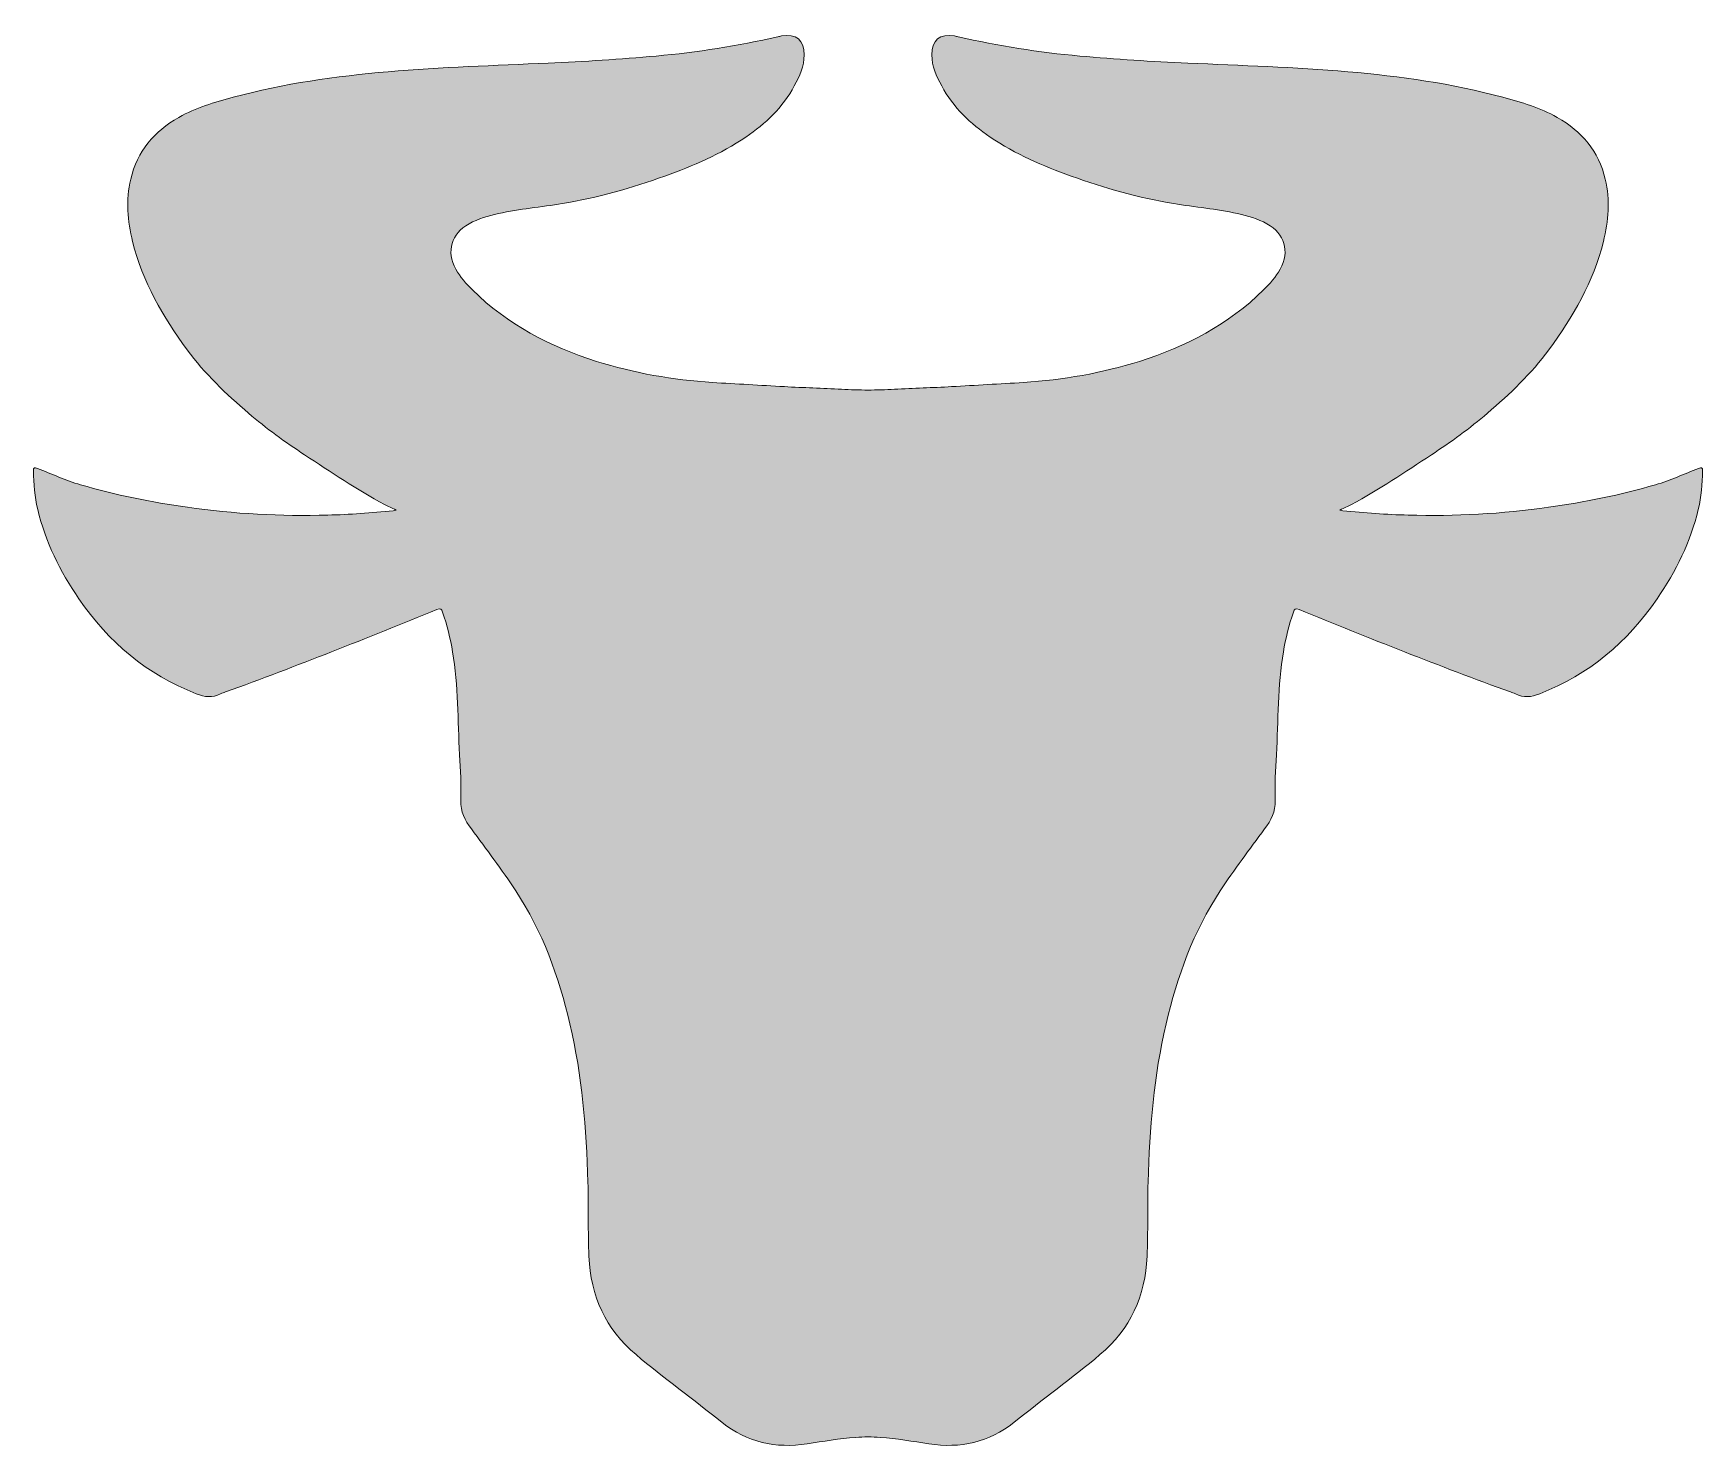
# Model space of a CAD drawing. Extents: x 86 to 1914, y -1775 to -226.
import ezdxf

# ---------------------------------------------------------------- set-up
doc = ezdxf.new("R2010")
doc.units = 0
doc.header["$MEASUREMENT"] = 0
doc.layers.add('Layer 1', color=7, linetype='Continuous')

msp = doc.modelspace()

# ---------------------------------------------------------------- hatches: boundary and pattern name
at = {"layer": 'Layer 1', "true_color": 0x534741}
h = msp.add_hatch(color=49, dxfattribs=at)
h.dxf.hatch_style = 2
edge = h.paths.add_edge_path()
edge.add_spline(control_points=[(1913.5, -705.1), (1913.3, -719.2), (1912.2, -733.3), (1908.9, -747.1), (1900.3, -782.6), (1884.4, -815), (1863.8, -844.9), (1831.2, -892.2), (1789.5, -928.1), (1735.3, -948.9), (1726.1, -952.4), (1717.6, -954), (1708.7, -948.9), (1707, -948), (1705.1, -947.7), (1703.3, -947), (1625.4, -918.8), (1548.5, -888), (1471.8, -856.7), (1467.8, -855.1), (1466.8, -856.2), (1465.6, -859.7), (1460.7, -873.8), (1457.2, -888.3), (1454.7, -903), (1448.4, -940.3), (1449.3, -978.1), (1447, -1015.7), (1446, -1032.3), (1445.1, -1049), (1445.8, -1065.6), (1446.2, -1078.1), (1441.2, -1087.4), (1434.1, -1096.9), (1417.6, -1119.2), (1400.9, -1141.4), (1385.6, -1164.5), (1356.2, -1209.1), (1338.4, -1258.6), (1326.3, -1310.4), (1312.9, -1367.2), (1308.2, -1425.2), (1306.6, -1483.4), (1305.8, -1510.5), (1306.7, -1537.6), (1305.5, -1564.7), (1303.5, -1608), (1287.4, -1644.2), (1253.9, -1672.3), (1223.2, -1698), (1190.9, -1721.5), (1159.8, -1746.5), (1132.5, -1768.4), (1101.1, -1775.2), (1066.7, -1769.9), (1049, -1767.2), (1031.4, -1764.2), (1013.5, -1762.9), (1009, -1762.5), (1004.5, -1762.4), (1000, -1762.4), (995.5, -1762.4), (991, -1762.5), (986.5, -1762.9), (968.6, -1764.2), (951, -1767.2), (933.3, -1769.9), (898.9, -1775.2), (867.5, -1768.4), (840.2, -1746.5), (809.1, -1721.5), (776.7, -1698), (746.1, -1672.3), (712.6, -1644.2), (696.5, -1608), (694.5, -1564.7), (693.3, -1537.6), (694.2, -1510.5), (693.4, -1483.4), (691.8, -1425.2), (687.1, -1367.2), (673.7, -1310.4), (661.6, -1258.6), (643.8, -1209.1), (614.4, -1164.5), (599.1, -1141.4), (582.4, -1119.2), (565.9, -1096.9), (558.8, -1087.4), (553.8, -1078.1), (554.2, -1065.6), (554.9, -1049), (554, -1032.3), (553, -1015.7), (550.7, -978.1), (551.6, -940.3), (545.3, -903), (542.8, -888.3), (539.3, -873.8), (534.4, -859.7), (533.2, -856.2), (532.2, -855.1), (528.2, -856.7), (451.5, -888), (374.6, -918.8), (296.7, -947), (294.9, -947.7), (293, -948), (291.3, -948.9), (282.4, -954), (273.9, -952.4), (264.7, -948.9), (210.5, -928.1), (168.8, -892.2), (136.2, -844.9), (115.6, -815), (99.7, -782.6), (91.1, -747.1), (87.8, -733.3), (86.7, -719.2), (86.5, -705.1), (86.4, -701.1), (87.7, -701.1), (90.8, -702.3), (106.5, -708.4), (121.8, -715.5), (137.9, -720.2), (176.3, -731.4), (215.5, -739.2), (255, -744.8), (306, -752.1), (357.2, -754.8), (408.7, -753.4), (432.6, -752.8), (456.5, -751.1), (480.3, -748.6), (481, -748.5), (481.8, -748.3), (483.5, -747.9), (478.7, -745.6), (474.7, -743.8), (470.9, -741.8), (440.6, -725.5), (412, -706.3), (383.3, -687.4), (362, -673.4), (341.3, -658.5), (322, -641.9), (297.4, -620.8), (273.9, -598.7), (254.7, -572.4), (228.2, -536.3), (205.9, -498), (195, -454), (189.4, -431.4), (187.5, -408.6), (192.9, -385.7), (200, -355.1), (218.8, -333.4), (245.6, -318.1), (264.2, -307.4), (284.7, -301.6), (305.2, -296), (360.7, -281), (417.5, -273), (474.7, -268.1), (533, -263.1), (591.5, -261.3), (649.9, -258.6), (689.4, -256.9), (728.8, -254.5), (768.1, -250.9), (813, -246.9), (857.4, -240), (901.2, -229.8), (902.6, -229.5), (904, -229.3), (905.4, -229), (921.4, -226.1), (930.3, -233.5), (930.2, -249.7), (930.1, -262.1), (925, -273.1), (919.3, -283.7), (906.7, -307.2), (887.9, -324.9), (866.2, -339.7), (838.8, -358.4), (808.6, -371.1), (777.7, -382.3), (741.1, -395.4), (703.9, -406.2), (665.4, -412.4), (642.1, -416.2), (618.6, -418.3), (595.5, -423.4), (584.3, -425.9), (573.3, -428.9), (563.3, -434.6), (543.6, -445.6), (538.2, -464.5), (548.9, -484.3), (553.6, -492.9), (560, -500.1), (566.9, -506.9), (605.4, -544.9), (651.8, -569.1), (702.8, -585.1), (744.2, -598.1), (786.5, -605.3), (829.7, -608.2), (856, -609.9), (882.2, -611.2), (908.5, -612.8), (929.3, -614), (950.2, -614.3), (971.1, -615.7), (980.7, -616.3), (990.4, -616.5), (1000, -616.5), (1009.6, -616.5), (1019.3, -616.3), (1028.9, -615.7), (1049.8, -614.3), (1070.7, -614), (1091.5, -612.8), (1117.8, -611.2), (1144, -609.9), (1170.3, -608.2), (1213.5, -605.3), (1255.8, -598.1), (1297.2, -585.1), (1348.2, -569.1), (1394.6, -544.9), (1433.1, -506.9), (1440, -500.1), (1446.4, -492.9), (1451.1, -484.3), (1461.8, -464.5), (1456.4, -445.6), (1436.7, -434.6), (1426.7, -428.9), (1415.7, -425.9), (1404.5, -423.4), (1381.4, -418.3), (1357.9, -416.2), (1334.6, -412.4), (1296.1, -406.2), (1258.9, -395.4), (1222.3, -382.3), (1191.4, -371.1), (1161.2, -358.4), (1133.8, -339.7), (1112.1, -324.9), (1093.3, -307.2), (1080.7, -283.7), (1075, -273.1), (1069.9, -262.1), (1069.8, -249.7), (1069.7, -233.5), (1078.6, -226.1), (1094.6, -229), (1096, -229.3), (1097.4, -229.5), (1098.8, -229.8), (1142.6, -240), (1187, -246.9), (1231.9, -250.9), (1271.2, -254.5), (1310.6, -256.9), (1350.1, -258.6), (1408.5, -261.3), (1467, -263.1), (1525.3, -268.1), (1582.5, -273), (1639.3, -281), (1694.8, -296), (1715.3, -301.6), (1735.8, -307.4), (1754.4, -318.1), (1781.2, -333.4), (1800, -355.1), (1807.1, -385.7), (1812.5, -408.6), (1810.6, -431.4), (1805, -454), (1794.1, -498), (1771.8, -536.3), (1745.3, -572.4), (1726.1, -598.7), (1702.6, -620.8), (1678, -641.9), (1658.7, -658.5), (1638, -673.4), (1616.7, -687.4), (1588, -706.3), (1559.4, -725.5), (1529.1, -741.8), (1525.3, -743.8), (1521.3, -745.6), (1516.5, -747.9), (1518.2, -748.3), (1519, -748.5), (1519.7, -748.6), (1543.5, -751.1), (1567.4, -752.8), (1591.3, -753.4), (1642.8, -754.8), (1694, -752.1), (1745, -744.8), (1784.5, -739.2), (1823.7, -731.4), (1862.1, -720.2), (1878.2, -715.5), (1893.5, -708.4), (1909.2, -702.3), (1912.3, -701.1), (1913.6, -701.1), (1913.5, -705.1)], knot_values=[0, 0, 0, 0, 1, 1, 1, 2, 2, 2, 3, 3, 3, 4, 4, 4, 5, 5, 5, 6, 6, 6, 7, 7, 7, 8, 8, 8, 9, 9, 9, 10, 10, 10, 11, 11, 11, 12, 12, 12, 13, 13, 13, 14, 14, 14, 15, 15, 15, 16, 16, 16, 17, 17, 17, 18, 18, 18, 19, 19, 19, 20, 20, 20, 21, 21, 21, 22, 22, 22, 23, 23, 23, 24, 24, 24, 25, 25, 25, 26, 26, 26, 27, 27, 27, 28, 28, 28, 29, 29, 29, 30, 30, 30, 31, 31, 31, 32, 32, 32, 33, 33, 33, 34, 34, 34, 35, 35, 35, 36, 36, 36, 37, 37, 37, 38, 38, 38, 39, 39, 39, 40, 40, 40, 41, 41, 41, 42, 42, 42, 43, 43, 43, 44, 44, 44, 45, 45, 45, 46, 46, 46, 47, 47, 47, 48, 48, 48, 49, 49, 49, 50, 50, 50, 51, 51, 51, 52, 52, 52, 53, 53, 53, 54, 54, 54, 55, 55, 55, 56, 56, 56, 57, 57, 57, 58, 58, 58, 59, 59, 59, 60, 60, 60, 61, 61, 61, 62, 62, 62, 63, 63, 63, 64, 64, 64, 65, 65, 65, 66, 66, 66, 67, 67, 67, 68, 68, 68, 69, 69, 69, 70, 70, 70, 71, 71, 71, 72, 72, 72, 73, 73, 73, 74, 74, 74, 75, 75, 75, 76, 76, 76, 77, 77, 77, 78, 78, 78, 79, 79, 79, 80, 80, 80, 81, 81, 81, 82, 82, 82, 83, 83, 83, 84, 84, 84, 85, 85, 85, 86, 86, 86, 87, 87, 87, 88, 88, 88, 89, 89, 89, 90, 90, 90, 91, 91, 91, 92, 92, 92, 93, 93, 93, 94, 94, 94, 95, 95, 95, 96, 96, 96, 97, 97, 97, 98, 98, 98, 99, 99, 99, 100, 100, 100, 101, 101, 101, 102, 102, 102, 103, 103, 103, 104, 104, 104, 105, 105, 105, 106, 106, 106, 106], degree=3, periodic=1)

# ---------------------------------------------------------------- linework, layer by layer
at = {"layer": 'Layer 1', "lineweight": 0}
msp.add_open_spline([(1913.5, -705.1), (1913.3, -719.2), (1912.2, -733.3), (1908.9, -747.1), (1900.3, -782.6), (1884.4, -815), (1863.8, -844.9), (1831.2, -892.2), (1789.5, -928.1), (1735.3, -948.9), (1726.1, -952.4), (1717.6, -954), (1708.7, -948.9), (1707, -948), (1705.1, -947.7), (1703.3, -947), (1625.4, -918.8), (1548.5, -888), (1471.8, -856.7), (1467.8, -855.1), (1466.8, -856.2), (1465.6, -859.7), (1460.7, -873.8), (1457.2, -888.3), (1454.7, -903), (1448.4, -940.3), (1449.3, -978.1), (1447, -1015.7), (1446, -1032.3), (1445.1, -1049), (1445.8, -1065.6), (1446.2, -1078.1), (1441.2, -1087.4), (1434.1, -1096.9), (1417.6, -1119.2), (1400.9, -1141.4), (1385.6, -1164.5), (1356.2, -1209.1), (1338.4, -1258.6), (1326.3, -1310.4), (1312.9, -1367.2), (1308.2, -1425.2), (1306.6, -1483.4), (1305.8, -1510.5), (1306.7, -1537.6), (1305.5, -1564.7), (1303.5, -1608), (1287.4, -1644.2), (1253.9, -1672.3), (1223.2, -1698), (1190.9, -1721.5), (1159.8, -1746.5), (1132.5, -1768.4), (1101.1, -1775.2), (1066.7, -1769.9), (1049, -1767.2), (1031.4, -1764.2), (1013.5, -1762.9), (1009, -1762.5), (1004.5, -1762.4), (1000, -1762.4), (995.5, -1762.4), (991, -1762.5), (986.5, -1762.9), (968.6, -1764.2), (951, -1767.2), (933.3, -1769.9), (898.9, -1775.2), (867.5, -1768.4), (840.2, -1746.5), (809.1, -1721.5), (776.7, -1698), (746.1, -1672.3), (712.6, -1644.2), (696.5, -1608), (694.5, -1564.7), (693.3, -1537.6), (694.2, -1510.5), (693.4, -1483.4), (691.8, -1425.2), (687.1, -1367.2), (673.7, -1310.4), (661.6, -1258.6), (643.8, -1209.1), (614.4, -1164.5), (599.1, -1141.4), (582.4, -1119.2), (565.9, -1096.9), (558.8, -1087.4), (553.8, -1078.1), (554.2, -1065.6), (554.9, -1049), (554, -1032.3), (553, -1015.7), (550.7, -978.1), (551.6, -940.3), (545.3, -903), (542.8, -888.3), (539.3, -873.8), (534.4, -859.7), (533.2, -856.2), (532.2, -855.1), (528.2, -856.7), (451.5, -888), (374.6, -918.8), (296.7, -947), (294.9, -947.7), (293, -948), (291.3, -948.9), (282.4, -954), (273.9, -952.4), (264.7, -948.9), (210.5, -928.1), (168.8, -892.2), (136.2, -844.9), (115.6, -815), (99.7, -782.6), (91.1, -747.1), (87.8, -733.3), (86.7, -719.2), (86.5, -705.1), (86.4, -701.1), (87.7, -701.1), (90.8, -702.3), (106.5, -708.4), (121.8, -715.5), (137.9, -720.2), (176.3, -731.4), (215.5, -739.2), (255, -744.8), (306, -752.1), (357.2, -754.8), (408.7, -753.4), (432.6, -752.8), (456.5, -751.1), (480.3, -748.6), (481, -748.5), (481.8, -748.3), (483.5, -747.9), (478.7, -745.6), (474.7, -743.8), (470.9, -741.8), (440.6, -725.5), (412, -706.3), (383.3, -687.4), (362, -673.4), (341.3, -658.5), (322, -641.9), (297.4, -620.8), (273.9, -598.7), (254.7, -572.4), (228.2, -536.3), (205.9, -498), (195, -454), (189.4, -431.4), (187.5, -408.6), (192.9, -385.7), (200, -355.1), (218.8, -333.4), (245.6, -318.1), (264.2, -307.4), (284.7, -301.6), (305.2, -296), (360.7, -281), (417.5, -273), (474.7, -268.1), (533, -263.1), (591.5, -261.3), (649.9, -258.6), (689.4, -256.9), (728.8, -254.5), (768.1, -250.9), (813, -246.9), (857.4, -240), (901.2, -229.8), (902.6, -229.5), (904, -229.3), (905.4, -229), (921.4, -226.1), (930.3, -233.5), (930.2, -249.7), (930.1, -262.1), (925, -273.1), (919.3, -283.7), (906.7, -307.2), (887.9, -324.9), (866.2, -339.7), (838.8, -358.4), (808.6, -371.1), (777.7, -382.3), (741.1, -395.4), (703.9, -406.2), (665.4, -412.4), (642.1, -416.2), (618.6, -418.3), (595.5, -423.4), (584.3, -425.9), (573.3, -428.9), (563.3, -434.6), (543.6, -445.6), (538.2, -464.5), (548.9, -484.3), (553.6, -492.9), (560, -500.1), (566.9, -506.9), (605.4, -544.9), (651.8, -569.1), (702.8, -585.1), (744.2, -598.1), (786.5, -605.3), (829.7, -608.2), (856, -609.9), (882.2, -611.2), (908.5, -612.8), (929.3, -614), (950.2, -614.3), (971.1, -615.7), (980.7, -616.3), (990.4, -616.5), (1000, -616.5), (1009.6, -616.5), (1019.3, -616.3), (1028.9, -615.7), (1049.8, -614.3), (1070.7, -614), (1091.5, -612.8), (1117.8, -611.2), (1144, -609.9), (1170.3, -608.2), (1213.5, -605.3), (1255.8, -598.1), (1297.2, -585.1), (1348.2, -569.1), (1394.6, -544.9), (1433.1, -506.9), (1440, -500.1), (1446.4, -492.9), (1451.1, -484.3), (1461.8, -464.5), (1456.4, -445.6), (1436.7, -434.6), (1426.7, -428.9), (1415.7, -425.9), (1404.5, -423.4), (1381.4, -418.3), (1357.9, -416.2), (1334.6, -412.4), (1296.1, -406.2), (1258.9, -395.4), (1222.3, -382.3), (1191.4, -371.1), (1161.2, -358.4), (1133.8, -339.7), (1112.1, -324.9), (1093.3, -307.2), (1080.7, -283.7), (1075, -273.1), (1069.9, -262.1), (1069.8, -249.7), (1069.7, -233.5), (1078.6, -226.1), (1094.6, -229), (1096, -229.3), (1097.4, -229.5), (1098.8, -229.8), (1142.6, -240), (1187, -246.9), (1231.9, -250.9), (1271.2, -254.5), (1310.6, -256.9), (1350.1, -258.6), (1408.5, -261.3), (1467, -263.1), (1525.3, -268.1), (1582.5, -273), (1639.3, -281), (1694.8, -296), (1715.3, -301.6), (1735.8, -307.4), (1754.4, -318.1), (1781.2, -333.4), (1800, -355.1), (1807.1, -385.7), (1812.5, -408.6), (1810.6, -431.4), (1805, -454), (1794.1, -498), (1771.8, -536.3), (1745.3, -572.4), (1726.1, -598.7), (1702.6, -620.8), (1678, -641.9), (1658.7, -658.5), (1638, -673.4), (1616.7, -687.4), (1588, -706.3), (1559.4, -725.5), (1529.1, -741.8), (1525.3, -743.8), (1521.3, -745.6), (1516.5, -747.9), (1518.2, -748.3), (1519, -748.5), (1519.7, -748.6), (1543.5, -751.1), (1567.4, -752.8), (1591.3, -753.4), (1642.8, -754.8), (1694, -752.1), (1745, -744.8), (1784.5, -739.2), (1823.7, -731.4), (1862.1, -720.2), (1878.2, -715.5), (1893.5, -708.4), (1909.2, -702.3), (1912.3, -701.1), (1913.6, -701.1), (1913.5, -705.1)], degree=3, knots=[0, 0, 0, 0, 1, 1, 1, 2, 2, 2, 3, 3, 3, 4, 4, 4, 5, 5, 5, 6, 6, 6, 7, 7, 7, 8, 8, 8, 9, 9, 9, 10, 10, 10, 11, 11, 11, 12, 12, 12, 13, 13, 13, 14, 14, 14, 15, 15, 15, 16, 16, 16, 17, 17, 17, 18, 18, 18, 19, 19, 19, 20, 20, 20, 21, 21, 21, 22, 22, 22, 23, 23, 23, 24, 24, 24, 25, 25, 25, 26, 26, 26, 27, 27, 27, 28, 28, 28, 29, 29, 29, 30, 30, 30, 31, 31, 31, 32, 32, 32, 33, 33, 33, 34, 34, 34, 35, 35, 35, 36, 36, 36, 37, 37, 37, 38, 38, 38, 39, 39, 39, 40, 40, 40, 41, 41, 41, 42, 42, 42, 43, 43, 43, 44, 44, 44, 45, 45, 45, 46, 46, 46, 47, 47, 47, 48, 48, 48, 49, 49, 49, 50, 50, 50, 51, 51, 51, 52, 52, 52, 53, 53, 53, 54, 54, 54, 55, 55, 55, 56, 56, 56, 57, 57, 57, 58, 58, 58, 59, 59, 59, 60, 60, 60, 61, 61, 61, 62, 62, 62, 63, 63, 63, 64, 64, 64, 65, 65, 65, 66, 66, 66, 67, 67, 67, 68, 68, 68, 69, 69, 69, 70, 70, 70, 71, 71, 71, 72, 72, 72, 73, 73, 73, 74, 74, 74, 75, 75, 75, 76, 76, 76, 77, 77, 77, 78, 78, 78, 79, 79, 79, 80, 80, 80, 81, 81, 81, 82, 82, 82, 83, 83, 83, 84, 84, 84, 85, 85, 85, 86, 86, 86, 87, 87, 87, 88, 88, 88, 89, 89, 89, 90, 90, 90, 91, 91, 91, 92, 92, 92, 93, 93, 93, 94, 94, 94, 95, 95, 95, 96, 96, 96, 97, 97, 97, 98, 98, 98, 99, 99, 99, 100, 100, 100, 101, 101, 101, 102, 102, 102, 103, 103, 103, 104, 104, 104, 105, 105, 105, 106, 106, 106, 106], dxfattribs=at)

doc.saveas('drawing.dxf')
